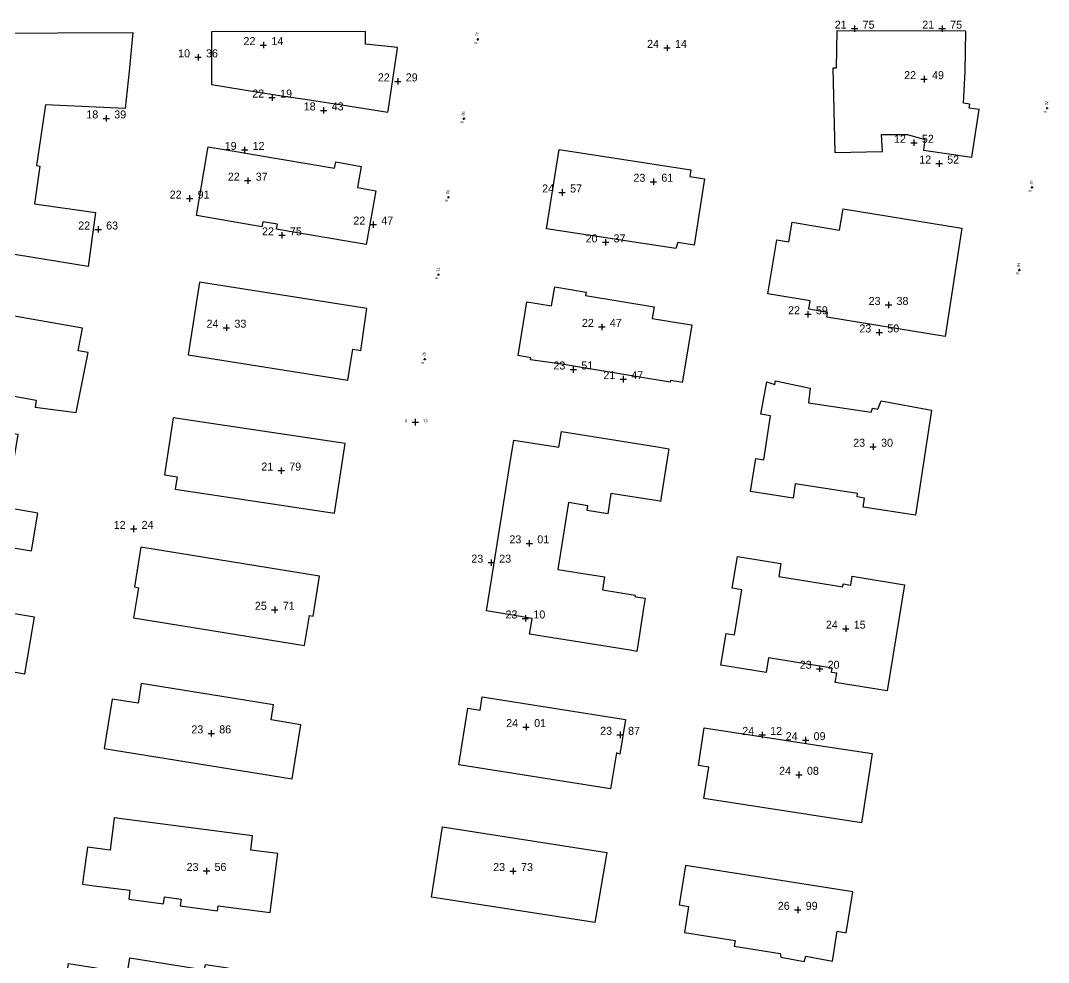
# Model space of a CAD drawing. Header units: inches. Extents: x 179019 to 255520, y 666000 to 809980.
# Drawn here: x 255180.8 to 255309.3, y 809227.1 to 809344.8 of the extents above; entities that cross this region are included whole.
import ezdxf
from ezdxf.enums import TextEntityAlignment as Align

# ---------------------------------------------------------------- set-up
doc = ezdxf.new("R2010")
doc.units = ezdxf.units.IN
doc.header["$MEASUREMENT"] = 0
for name, color, linetype in [('building levels', 6, 'Continuous'), ('orig buildings', 3, 'Continuous'), ('street levels', 5, 'Continuous')]:
    doc.layers.add(name, color=color, linetype=linetype)
doc.styles.add('hebtxt', font='hebtxt')

# ---------------------------------------------------------------- blocks, each defined once
blk = doc.blocks.new('1505')
for points in [[(-0.4, 0), (0.4, 0)], [(0, 0.4), (0, -0.4)]]:
    blk.add_lwpolyline(points)
at = {"style": 'hebtxt'}
blk.add_attdef('METER', text='', height=2, dxfattribs=at).set_placement((-1, 0), align=Align.RIGHT)
blk.add_attdef('CENTIMETER', (1, 0), '', height=2, dxfattribs=at)
blk = doc.blocks.new('1503')
for points in [[(-0.4, 0), (0.4, 0)], [(0, 0.4), (0, -0.4)]]:
    blk.add_lwpolyline(points)
at = {"style": 'hebtxt'}
blk.add_attdef('METER', text='', height=2, dxfattribs=at).set_placement((-1, 0), align=Align.RIGHT)
blk.add_attdef('CENTIMETER', (1, 0), '', height=2, dxfattribs=at)

msp = doc.modelspace()

# ---------------------------------------------------------------- linework, layer by layer
at = {"layer": 'orig buildings'}
for points in [[(255298.95, 809343.51), (255282.82, 809343.55), (255282.75, 809338.9), (255282.33, 809338.88), (255282.56, 809328.33), (255288.51, 809328.47), (255288.42, 809330.62), (255291.64, 809330.61), (255293.8, 809329.99), (255293.64, 809328.63), (255299.7, 809327.76), (255300.6, 809333.72), (255299.37, 809333.91), (255299.44, 809334.39), (255298.64, 809334.51), (255298.84, 809338.46), (255298.95, 809343.51)], [(255189.26, 809314.1), (255171.54, 809316.97), (255174.6, 809335.13), (255173.77, 809335.25), (255175.05, 809342.95), (255175.93, 809342.81), (255176.01, 809343.28), (255194.86, 809343.36), (255194.38, 809338.51), (255193.88, 809333.85), (255183.91, 809334.31), (255182.82, 809326.72), (255183.23, 809326.66), (255182.55, 809321.92), (255190.19, 809320.83), (255189.26, 809314.1)], [(255262.7, 809316.36), (255246.53, 809318.79), (255248.11, 809328.74), (255264.57, 809326.18), (255264.44, 809325.34), (255266.27, 809325.05), (255264.98, 809316.77), (255262.93, 809317.08), (255262.7, 809316.36)], [(255298.42, 809318.89), (255296.36, 809305.33), (255281.56, 809307.76), (255281.66, 809308.36), (255279.32, 809308.75), (255279.5, 809309.79), (255274.2, 809310.66), (255275.32, 809317.45), (255276.84, 809317.2), (255277.24, 809319.62), (255283.16, 809318.64), (255283.6, 809321.29), (255298.42, 809318.89)]]:
    msp.add_lwpolyline(points, close=True, dxfattribs=at)
for points, elevation in [([(255170.08, 809307.38), (255165.68, 809281.31), (255182.17, 809278.54), (255182.96, 809283.26), (255179.4, 809283.86), (255179.78, 809286.12), (255179.34, 809286.05), (255180.5, 809293.08), (255177.72, 809293.5), (255178.43, 809298.16), (255182.75, 809297.4), (255182.62, 809296.49), (255187.77, 809295.86), (255189.24, 809303.35), (255187.99, 809303.57), (255188.54, 809306.4), (255174.07, 809308.91), (255173.74, 809306.83), (255170.08, 809307.38)], 25.85), ([(255294.67, 809296.13), (255292.65, 809282.99), (255286.12, 809284), (255286.29, 809285.14), (255285.35, 809285.29), (255285.41, 809285.71), (255277.62, 809286.91), (255277.35, 809285.14), (255272.05, 809285.96), (255272.68, 809290.08), (255273.7, 809289.93), (255274.54, 809295.44), (255273.33, 809295.63), (255274.07, 809299.68), (255275.07, 809299.36), (255275.14, 809299.81), (255279.49, 809298.88), (255279.29, 809297.06), (255287.11, 809295.88), (255287.27, 809296.38), (255287.93, 809296.25), (255288.35, 809297.29), (255294.67, 809296.13)], 25.09), ([(255291.27, 809274.3), (255289.13, 809261.04), (255282.63, 809262.09), (255282.81, 809263.23), (255282.16, 809263.34), (255282.25, 809263.88), (255274.3, 809265.16), (255274, 809263.33), (255268.33, 809264.24), (255268.98, 809268.22), (255270.03, 809268.05), (255270.94, 809273.67), (255269.76, 809273.86), (255270.4, 809277.83), (255275.84, 809276.95), (255275.58, 809275.34), (255283.55, 809274.06), (255283.6, 809274.4), (255284.55, 809274.25), (255284.73, 809275.37), (255291.27, 809274.3)], 25.85), ([(255164.22, 809273.35), (255156.83, 809230.04), (255160.78, 809229.37), (255160.45, 809227.44), (255172.51, 809225.38), (255173.23, 809229.56), (255171.13, 809229.92), (255171.54, 809232.32), (255173.58, 809231.97), (255174.27, 809235.99), (255167.7, 809237.11), (255169.18, 809245.81), (255177.06, 809244.47), (255177.9, 809249.38), (255176.58, 809249.6), (255176.91, 809251.54), (255170.33, 809252.67), (255171.22, 809257.89), (255172.2, 809257.72), (255173.37, 809264.54), (255181.34, 809263.17), (255182.55, 809270.24), (255182.3, 809270.28), (255164.22, 809273.35)], 25.99), ([(255254.54, 809248.78), (255235.59, 809251.8), (255236.72, 809258.86), (255238.24, 809258.62), (255238.51, 809260.31), (255256.39, 809257.45), (255255.7, 809253.12), (255255.28, 809253.27), (255254.54, 809248.78)], 24.92), ([(255252.56, 809232.09), (255232.16, 809235.26), (255233.52, 809244.03), (255254.09, 809240.83), (255252.56, 809232.09)], 23.83), ([(255284.82, 809235.89), (255263.92, 809239.22), (255263.13, 809234.28), (255264.3, 809234.09), (255263.78, 809230.83), (255270.11, 809229.82), (255270, 809229.13), (255275.73, 809228.21), (255275.82, 809227.75), (255278.72, 809227.21), (255278.93, 809227.86), (255282.28, 809227.25), (255282.85, 809231), (255283.97, 809230.8), (255284.82, 809235.89)], 28.15)]:
    msp.add_lwpolyline(points, close=True, dxfattribs=dict(at, elevation=elevation))
for points in [[(255226.7, 809333.39, 23.46), (255226.73, 809333.58, 23.45), (255227.88, 809341.09, 23.18), (255227.92, 809341.47, 23.17), (255223.91, 809341.88, 23.29), (255223.91, 809343.48, 0), (255204.68, 809343.45, 0), (255204.69, 809337.51, 22.98), (255204.68, 809336.86, 23.45), (255210.55, 809335.9, 23.45), (255213.46, 809335.45, 23.45), (255216.62, 809334.96, 23.46), (255220.94, 809334.29, 23.46), (255226.7, 809333.39, 23.46)], [(255224, 809316.86, 0), (255214.66, 809318.45, 22.94), (255212.8, 809318.76, 22.92), (255212.91, 809319.37, 24.74), (255211.08, 809319.68, 24.61), (255210.98, 809319.07, 23.23), (255202.78, 809320.46, 23.13), (255204.21, 809328.87, 23.24), (255204.24, 809329.07, 23.24), (255207.76, 809328.48, 23.27), (255210.16, 809328.07, 23.3), (255220.06, 809326.41, 23.39), (255220.19, 809327.17, 22.56), (255223.38, 809326.62, 22.42), (255222.92, 809323.96, 23.37), (255225.19, 809323.54, 0), (255224.04, 809317.06, 0), (255224, 809316.86, 0)], [(255221.71, 809299.89, -0.17), (255222.32, 809303.75, -0.09), (255223.32, 809303.6, 0), (255224.09, 809308.83, 0), (255203.17, 809312.14, -0.23), (255201.74, 809303.04, -0.25), (255221.71, 809299.89, -0.17)], [(255263.51, 809299.59, 0.04), (255263.33, 809299.62, 0.15), (255262.04, 809299.84, 0.95), (255262.01, 809299.65, 0.89), (255257.95, 809300.32, 0.87), (255255.44, 809300.73, 0.86), (255251.67, 809301.36, 0.84), (255248.46, 809301.89, 0.83), (255244.54, 809302.42, 0.81), (255244.58, 809302.69, 0.86), (255243.01, 809302.95, 0.01), (255244.08, 809309.68, 0), (255247.17, 809309.17, 0.98), (255247.56, 809311.54, -0.03), (255251.48, 809310.89, -0.14), (255251.41, 809310.47, 0.88), (255259.99, 809309.04, 0.84), (255259.75, 809307.61, 0.84), (255263.33, 809307.02, 0.83), (255264.71, 809306.79, 0.07), (255263.54, 809299.77, 0.04), (255263.51, 809299.59, 0.04)], [(255220.05, 809283.25, 21.96), (255221.36, 809291.95, 21.85), (255199.89, 809295.19, 21.96), (255198.81, 809288.03, 21.93), (255200.38, 809287.8, 22.24), (255200.15, 809286.25, 22.43), (255220.05, 809283.25, 21.96)], [(255260.78, 809284.72, 23.84), (255260.43, 809284.78, 23.89), (255254.59, 809285.71, 24.79), (255254.19, 809283.18, 24.43), (255251.63, 809283.59, 24.32), (255251.72, 809284.18, 24.87), (255249.28, 809284.57, 24.03), (255247.95, 809276.23, 24.05), (255253.79, 809275.3, 24.57), (255253.53, 809273.66, 24.78), (255257.61, 809273.01, 24.76), (255257.58, 809272.82, 24.62), (255257.94, 809272.76, 24.49), (255258.87, 809272.61, 24.16), (255258.67, 809271.36, 24.14), (255258.15, 809268.1, 24.11), (255257.81, 809265.98, 24.08), (255256.99, 809266.12, 24.12), (255244.42, 809268.12, 24.74), (255244.65, 809269.56, 24.67), (255244.74, 809270.1, 24.64), (255242.3, 809270.5, 24.34), (255239.03, 809271.03, 23.93), (255239.66, 809274.94, 23.95), (255241.79, 809288.28, 24.03), (255241.96, 809289.37, 24.03), (255242.28, 809291.33, 24.04), (255242.45, 809292.4, 24.05), (255248.09, 809291.49, 24.59), (255248.41, 809293.45, 24.81), (255260.4, 809291.53, 24.15), (255261.83, 809291.31, 24.07), (255261.7, 809290.54, 24.04), (255260.95, 809285.8, 23.88), (255260.78, 809284.72, 23.84)], [(255216.29, 809266.71, 26.74), (255216.9, 809270.47, 26.87), (255217.38, 809270.39, 26.86), (255218.18, 809275.39, 26.83), (255195.84, 809278.99, 26.85), (255195.04, 809274.03, 26.85), (255195.55, 809273.94, 26.85), (255194.94, 809270.16, 26.87), (255216.29, 809266.71, 26.74)], [(255214.76, 809250.05, 23.95), (255215.85, 809256.8, 24.14), (255212.13, 809257.4, 24.82), (255212.43, 809259.31, 24.82), (255195.9, 809261.96, 24.82), (255195.5, 809259.49, 24.82), (255192.25, 809260.01, 24.09), (255191.26, 809253.82, 23.94), (255214.76, 809250.05, 23.95)], [(255287.25, 809253.19, 24.31), (255285.92, 809244.54, 24.28), (255266.21, 809247.57, 24.2), (255266.82, 809251.5, 24.25), (255265.77, 809251.66, 24.23), (255265.52, 809251.7, 24.22), (255266.24, 809256.42, 24.24), (255269.73, 809255.88, 24.25), (255272.24, 809255.5, 24.26), (255275.21, 809255.04, 24.27), (255277.64, 809254.67, 24.28), (255280.33, 809254.26, 24.29), (255287.25, 809253.19, 24.31)], [(255212, 809233.32, 23.77), (255212.95, 809240.69, 23.83), (255209.57, 809241.12, 24.79), (255209.81, 809242.93, 24.79), (255192.52, 809245.17, 24.66), (255192, 809241.13, 24.6), (255189.16, 809241.5, 23.7), (255188.73, 809238.2, 23.65), (255188.56, 809236.87, 23.63), (255190.01, 809236.68, 23.69), (255194.47, 809236.11, 23.87), (255194.33, 809234.98, 22.99), (255198.68, 809234.42, 23.05), (255198.79, 809235.27, 23.53), (255200.88, 809234.99, 23.68), (255200.77, 809234.14, 23.68), (255205.42, 809233.54, 23.7), (255205.5, 809234.17, 23.8), (255212, 809233.32, 23.77)], [(255187.05, 809219.96, 24.71), (255187.44, 809222.4, 23.98), (255186.1, 809222.61, 23.94), (255186.8, 809226.96, 23.88), (255194.16, 809225.79, 24.5), (255194.46, 809227.64, 24.5), (255203.81, 809226.15, 23.94), (255203.92, 809226.83, 23.9), (255206.7, 809226.39, 23.91), (255206.31, 809223.98, 23.91), (255211.22, 809223.19, 23.91), (255210.42, 809218.21, 23.9), (255208.49, 809218.52, 24.31), (255208.19, 809216.62, 24.33), (255203.66, 809217.34, 24.09), (255203.51, 809216.4, 24.04), (255200.23, 809216.92, 24.03), (255200.37, 809217.77, 24.21), (255194.84, 809218.65, 23.97), (255194.69, 809217.72, 23.92), (255191.42, 809218.25, 23.94), (255191.58, 809219.24, 24.2), (255187.05, 809219.96, 24.71)]]:
    msp.add_polyline3d(points, close=True, dxfattribs=at)

# ---------------------------------------------------------------- block references
at = {"layer": 'building levels'}
ref = msp.add_blockref('1505', (255285.04, 809343.84, 21.75), dxfattribs=at)
ref.add_attrib('METER', '21', dxfattribs={"layer": '0', "height": 1, "style": 'hebtxt'}).set_placement((255284.04, 809343.83, 21.75), align=Align.RIGHT)
ref.add_attrib('CENTIMETER', '75', (255286.04, 809343.83, 21.75), dxfattribs={"layer": '0', "height": 1, "style": 'hebtxt'})
ref = msp.add_blockref('1505', (255295.98, 809343.84, 21.75), dxfattribs=at)
ref.add_attrib('METER', '21', dxfattribs={"layer": '0', "height": 1, "style": 'hebtxt'}).set_placement((255294.98, 809343.83, 21.75), align=Align.RIGHT)
ref.add_attrib('CENTIMETER', '75', (255296.98, 809343.83, 21.75), dxfattribs={"layer": '0', "height": 1, "style": 'hebtxt'})
ref = msp.add_blockref('1505', (255211.16, 809341.78, 22.14), dxfattribs=at)
ref.add_attrib('METER', '22', dxfattribs={"layer": '0', "height": 1, "style": 'hebtxt'}).set_placement((255210.16, 809341.78, 22.14), align=Align.RIGHT)
ref.add_attrib('CENTIMETER', '14', (255212.16, 809341.78, 22.14), dxfattribs={"layer": '0', "height": 1, "style": 'hebtxt'})
ref = msp.add_blockref('1505', (255261.6, 809341.43, 24.14), dxfattribs=at)
ref.add_attrib('METER', '24', dxfattribs={"layer": '0', "height": 1, "style": 'hebtxt'}).set_placement((255260.6, 809341.43, 24.14), align=Align.RIGHT)
ref.add_attrib('CENTIMETER', '14', (255262.6, 809341.43, 24.14), dxfattribs={"layer": '0', "height": 1, "style": 'hebtxt'})
ref = msp.add_blockref('1505', (255202.99, 809340.26, 10.36), dxfattribs=at)
ref.add_attrib('METER', '10', dxfattribs={"layer": '0', "height": 1, "style": 'hebtxt'}).set_placement((255201.99, 809340.25, 10.36), align=Align.RIGHT)
ref.add_attrib('CENTIMETER', '36', (255203.99, 809340.25, 10.36), dxfattribs={"layer": '0', "height": 1, "style": 'hebtxt'})
ref = msp.add_blockref('1505', (255293.72, 809337.52, 22.49), dxfattribs=at)
ref.add_attrib('METER', '22', dxfattribs={"layer": '0', "height": 1, "style": 'hebtxt'}).set_placement((255292.72, 809337.52, 22.49), align=Align.RIGHT)
ref.add_attrib('CENTIMETER', '49', (255294.72, 809337.52, 22.49), dxfattribs={"layer": '0', "height": 1, "style": 'hebtxt'})
ref = msp.add_blockref('1505', (255227.95, 809337.24, 22.29), dxfattribs=at)
ref.add_attrib('METER', '22', dxfattribs={"layer": '0', "height": 1, "style": 'hebtxt'}).set_placement((255226.95, 809337.24, 22.29), align=Align.RIGHT)
ref.add_attrib('CENTIMETER', '29', (255228.95, 809337.24, 22.29), dxfattribs={"layer": '0', "height": 1, "style": 'hebtxt'})
ref = msp.add_blockref('1505', (255212.25, 809335.23, 22.19), dxfattribs=at)
ref.add_attrib('METER', '22', dxfattribs={"layer": '0', "height": 1, "style": 'hebtxt'}).set_placement((255211.25, 809335.22, 22.19), align=Align.RIGHT)
ref.add_attrib('CENTIMETER', '19', (255213.25, 809335.22, 22.19), dxfattribs={"layer": '0', "height": 1, "style": 'hebtxt'})
ref = msp.add_blockref('1505', (255218.69, 809333.62, 18.43), dxfattribs=at)
ref.add_attrib('METER', '18', dxfattribs={"layer": '0', "height": 1, "style": 'hebtxt'}).set_placement((255217.69, 809333.61, 18.43), align=Align.RIGHT)
ref.add_attrib('CENTIMETER', '43', (255219.69, 809333.61, 18.43), dxfattribs={"layer": '0', "height": 1, "style": 'hebtxt'})
ref = msp.add_blockref('1505', (255191.52, 809332.61, 18.39), dxfattribs=at)
ref.add_attrib('METER', '18', dxfattribs={"layer": '0', "height": 1, "style": 'hebtxt'}).set_placement((255190.52, 809332.61, 18.39), align=Align.RIGHT)
ref.add_attrib('CENTIMETER', '39', (255192.52, 809332.61, 18.39), dxfattribs={"layer": '0', "height": 1, "style": 'hebtxt'})
ref = msp.add_blockref('1505', (255208.81, 809328.67, 19.12), dxfattribs=at)
ref.add_attrib('METER', '19', dxfattribs={"layer": '0', "height": 1, "style": 'hebtxt'}).set_placement((255207.81, 809328.67, 19.12), align=Align.RIGHT)
ref.add_attrib('CENTIMETER', '12', (255209.81, 809328.67, 19.12), dxfattribs={"layer": '0', "height": 1, "style": 'hebtxt'})
ref = msp.add_blockref('1505', (255292.45, 809329.57, 12.52), dxfattribs=at)
ref.add_attrib('METER', '12', dxfattribs={"layer": '0', "height": 1, "style": 'hebtxt'}).set_placement((255291.45, 809329.56, 12.52), align=Align.RIGHT)
ref.add_attrib('CENTIMETER', '52', (255293.45, 809329.56, 12.52), dxfattribs={"layer": '0', "height": 1, "style": 'hebtxt'})
ref = msp.add_blockref('1505', (255295.61, 809326.97, 12.52), dxfattribs=at)
ref.add_attrib('METER', '12', dxfattribs={"layer": '0', "height": 1, "style": 'hebtxt'}).set_placement((255294.61, 809326.97, 12.52), align=Align.RIGHT)
ref.add_attrib('CENTIMETER', '52', (255296.61, 809326.97, 12.52), dxfattribs={"layer": '0', "height": 1, "style": 'hebtxt'})
ref = msp.add_blockref('1505', (255209.2, 809324.83, 22.37), dxfattribs=at)
ref.add_attrib('METER', '22', dxfattribs={"layer": '0', "height": 1, "style": 'hebtxt'}).set_placement((255208.2, 809324.83, 22.37), align=Align.RIGHT)
ref.add_attrib('CENTIMETER', '37', (255210.2, 809324.83, 22.37), dxfattribs={"layer": '0', "height": 1, "style": 'hebtxt'})
ref = msp.add_blockref('1505', (255259.89, 809324.69, 23.61), dxfattribs=at)
ref.add_attrib('METER', '23', dxfattribs={"layer": '0', "height": 1, "style": 'hebtxt'}).set_placement((255258.89, 809324.69, 23.61), align=Align.RIGHT)
ref.add_attrib('CENTIMETER', '61', (255260.89, 809324.69, 23.61), dxfattribs={"layer": '0', "height": 1, "style": 'hebtxt'})
ref = msp.add_blockref('1505', (255248.49, 809323.35, 24.57), dxfattribs=at)
ref.add_attrib('METER', '24', dxfattribs={"layer": '0', "height": 1, "style": 'hebtxt'}).set_placement((255247.49, 809323.35, 24.57), align=Align.RIGHT)
ref.add_attrib('CENTIMETER', '57', (255249.49, 809323.35, 24.57), dxfattribs={"layer": '0', "height": 1, "style": 'hebtxt'})
ref = msp.add_blockref('1505', (255201.94, 809322.6, 22.91), dxfattribs=at)
ref.add_attrib('METER', '22', dxfattribs={"layer": '0', "height": 1, "style": 'hebtxt'}).set_placement((255200.94, 809322.59, 22.91), align=Align.RIGHT)
ref.add_attrib('CENTIMETER', '91', (255202.94, 809322.59, 22.91), dxfattribs={"layer": '0', "height": 1, "style": 'hebtxt'})
ref = msp.add_blockref('1505', (255190.51, 809318.73, 22.63), dxfattribs=at)
ref.add_attrib('METER', '22', dxfattribs={"layer": '0', "height": 1, "style": 'hebtxt'}).set_placement((255189.51, 809318.72, 22.63), align=Align.RIGHT)
ref.add_attrib('CENTIMETER', '63', (255191.51, 809318.72, 22.63), dxfattribs={"layer": '0', "height": 1, "style": 'hebtxt'})
ref = msp.add_blockref('1505', (255224.89, 809319.34, 22.47), dxfattribs=at)
ref.add_attrib('METER', '22', dxfattribs={"layer": '0', "height": 1, "style": 'hebtxt'}).set_placement((255223.89, 809319.34, 22.47), align=Align.RIGHT)
ref.add_attrib('CENTIMETER', '47', (255225.89, 809319.34, 22.47), dxfattribs={"layer": '0', "height": 1, "style": 'hebtxt'})
ref = msp.add_blockref('1505', (255213.47, 809318, 22.75), dxfattribs=at)
ref.add_attrib('METER', '22', dxfattribs={"layer": '0', "height": 1, "style": 'hebtxt'}).set_placement((255212.47, 809317.99, 22.75), align=Align.RIGHT)
ref.add_attrib('CENTIMETER', '75', (255214.47, 809317.99, 22.75), dxfattribs={"layer": '0', "height": 1, "style": 'hebtxt'})
ref = msp.add_blockref('1505', (255253.92, 809317.12, 20.37), dxfattribs=at)
ref.add_attrib('METER', '20', dxfattribs={"layer": '0', "height": 1, "style": 'hebtxt'}).set_placement((255252.92, 809317.11, 20.37), align=Align.RIGHT)
ref.add_attrib('CENTIMETER', '37', (255254.92, 809317.11, 20.37), dxfattribs={"layer": '0', "height": 1, "style": 'hebtxt'})
ref = msp.add_blockref('1505', (255289.28, 809309.29, 23.38), dxfattribs=at)
ref.add_attrib('METER', '23', dxfattribs={"layer": '0', "height": 1, "style": 'hebtxt'}).set_placement((255288.28, 809309.29, 23.38), align=Align.RIGHT)
ref.add_attrib('CENTIMETER', '38', (255290.28, 809309.29, 23.38), dxfattribs={"layer": '0', "height": 1, "style": 'hebtxt'})
ref = msp.add_blockref('1505', (255279.21, 809308.12, 22.59), dxfattribs=at)
ref.add_attrib('METER', '22', dxfattribs={"layer": '0', "height": 1, "style": 'hebtxt'}).set_placement((255278.21, 809308.12, 22.59), align=Align.RIGHT)
ref.add_attrib('CENTIMETER', '59', (255280.21, 809308.12, 22.59), dxfattribs={"layer": '0', "height": 1, "style": 'hebtxt'})
ref = msp.add_blockref('1505', (255206.54, 809306.44, 24.33), dxfattribs=at)
ref.add_attrib('METER', '24', dxfattribs={"layer": '0', "height": 1, "style": 'hebtxt'}).set_placement((255205.54, 809306.44, 24.33), align=Align.RIGHT)
ref.add_attrib('CENTIMETER', '33', (255207.54, 809306.44, 24.33), dxfattribs={"layer": '0', "height": 1, "style": 'hebtxt'})
ref = msp.add_blockref('1505', (255253.45, 809306.54, 22.47), dxfattribs=at)
ref.add_attrib('METER', '22', dxfattribs={"layer": '0', "height": 1, "style": 'hebtxt'}).set_placement((255252.45, 809306.54, 22.47), align=Align.RIGHT)
ref.add_attrib('CENTIMETER', '47', (255254.45, 809306.54, 22.47), dxfattribs={"layer": '0', "height": 1, "style": 'hebtxt'})
ref = msp.add_blockref('1505', (255288.12, 809305.85, 23.5), dxfattribs=at)
ref.add_attrib('METER', '23', dxfattribs={"layer": '0', "height": 1, "style": 'hebtxt'}).set_placement((255287.12, 809305.85, 23.5), align=Align.RIGHT)
ref.add_attrib('CENTIMETER', '50', (255289.12, 809305.85, 23.5), dxfattribs={"layer": '0', "height": 1, "style": 'hebtxt'})
ref = msp.add_blockref('1505', (255249.89, 809301.22, 23.51), dxfattribs=at)
ref.add_attrib('METER', '23', dxfattribs={"layer": '0', "height": 1, "style": 'hebtxt'}).set_placement((255248.89, 809301.22, 23.51), align=Align.RIGHT)
ref.add_attrib('CENTIMETER', '51', (255250.89, 809301.22, 23.51), dxfattribs={"layer": '0', "height": 1, "style": 'hebtxt'})
ref = msp.add_blockref('1505', (255256.13, 809300.01, 21.47), dxfattribs=at)
ref.add_attrib('METER', '21', dxfattribs={"layer": '0', "height": 1, "style": 'hebtxt'}).set_placement((255255.13, 809300.01, 21.47), align=Align.RIGHT)
ref.add_attrib('CENTIMETER', '47', (255257.13, 809300.01, 21.47), dxfattribs={"layer": '0', "height": 1, "style": 'hebtxt'})
ref = msp.add_blockref('1505', (255287.35, 809291.56, 23.3), dxfattribs=at)
ref.add_attrib('METER', '23', dxfattribs={"layer": '0', "height": 1, "style": 'hebtxt'}).set_placement((255286.35, 809291.56, 23.3), align=Align.RIGHT)
ref.add_attrib('CENTIMETER', '30', (255288.35, 809291.56, 23.3), dxfattribs={"layer": '0', "height": 1, "style": 'hebtxt'})
ref = msp.add_blockref('1505', (255213.39, 809288.58, 21.79), dxfattribs=at)
ref.add_attrib('METER', '21', dxfattribs={"layer": '0', "height": 1, "style": 'hebtxt'}).set_placement((255212.39, 809288.58, 21.79), align=Align.RIGHT)
ref.add_attrib('CENTIMETER', '79', (255214.39, 809288.58, 21.79), dxfattribs={"layer": '0', "height": 1, "style": 'hebtxt'})
ref = msp.add_blockref('1505', (255194.94, 809281.3, 12.24), dxfattribs=at)
ref.add_attrib('METER', '12', dxfattribs={"layer": '0', "height": 1, "style": 'hebtxt'}).set_placement((255193.94, 809281.29, 12.24), align=Align.RIGHT)
ref.add_attrib('CENTIMETER', '24', (255195.94, 809281.29, 12.24), dxfattribs={"layer": '0', "height": 1, "style": 'hebtxt'})
ref = msp.add_blockref('1505', (255244.39, 809279.48, 23.01), dxfattribs=at)
ref.add_attrib('METER', '23', dxfattribs={"layer": '0', "height": 1, "style": 'hebtxt'}).set_placement((255243.39, 809279.48, 23.01), align=Align.RIGHT)
ref.add_attrib('CENTIMETER', '01', (255245.39, 809279.48, 23.01), dxfattribs={"layer": '0', "height": 1, "style": 'hebtxt'})
ref = msp.add_blockref('1505', (255239.63, 809277.07, 23.23), dxfattribs=at)
ref.add_attrib('METER', '23', dxfattribs={"layer": '0', "height": 1, "style": 'hebtxt'}).set_placement((255238.63, 809277.07, 23.23), align=Align.RIGHT)
ref.add_attrib('CENTIMETER', '23', (255240.63, 809277.07, 23.23), dxfattribs={"layer": '0', "height": 1, "style": 'hebtxt'})
ref = msp.add_blockref('1505', (255212.58, 809271.17, 25.71), dxfattribs=at)
ref.add_attrib('METER', '25', dxfattribs={"layer": '0', "height": 1, "style": 'hebtxt'}).set_placement((255211.58, 809271.17, 25.71), align=Align.RIGHT)
ref.add_attrib('CENTIMETER', '71', (255213.58, 809271.17, 25.71), dxfattribs={"layer": '0', "height": 1, "style": 'hebtxt'})
ref = msp.add_blockref('1505', (255243.9, 809270.1, 23.1), dxfattribs=at)
ref.add_attrib('METER', '23', dxfattribs={"layer": '0', "height": 1, "style": 'hebtxt'}).set_placement((255242.9, 809270.09, 23.1), align=Align.RIGHT)
ref.add_attrib('CENTIMETER', '10', (255244.9, 809270.09, 23.1), dxfattribs={"layer": '0', "height": 1, "style": 'hebtxt'})
ref = msp.add_blockref('1505', (255283.94, 809268.81, 24.15), dxfattribs=at)
ref.add_attrib('METER', '24', dxfattribs={"layer": '0', "height": 1, "style": 'hebtxt'}).set_placement((255282.94, 809268.81, 24.15), align=Align.RIGHT)
ref.add_attrib('CENTIMETER', '15', (255284.94, 809268.81, 24.15), dxfattribs={"layer": '0', "height": 1, "style": 'hebtxt'})
ref = msp.add_blockref('1505', (255280.67, 809263.8, 23.2), dxfattribs=at)
ref.add_attrib('METER', '23', dxfattribs={"layer": '0', "height": 1, "style": 'hebtxt'}).set_placement((255279.67, 809263.8, 23.2), align=Align.RIGHT)
ref.add_attrib('CENTIMETER', '20', (255281.67, 809263.8, 23.2), dxfattribs={"layer": '0', "height": 1, "style": 'hebtxt'})
ref = msp.add_blockref('1505', (255243.99, 809256.51, 24.01), dxfattribs=at)
ref.add_attrib('METER', '24', dxfattribs={"layer": '0', "height": 1, "style": 'hebtxt'}).set_placement((255242.99, 809256.51, 24.01), align=Align.RIGHT)
ref.add_attrib('CENTIMETER', '01', (255244.99, 809256.51, 24.01), dxfattribs={"layer": '0', "height": 1, "style": 'hebtxt'})
ref = msp.add_blockref('1505', (255204.64, 809255.72, 23.86), dxfattribs=at)
ref.add_attrib('METER', '23', dxfattribs={"layer": '0', "height": 1, "style": 'hebtxt'}).set_placement((255203.64, 809255.72, 23.86), align=Align.RIGHT)
ref.add_attrib('CENTIMETER', '86', (255205.64, 809255.72, 23.86), dxfattribs={"layer": '0', "height": 1, "style": 'hebtxt'})
ref = msp.add_blockref('1505', (255255.73, 809255.54, 23.87), dxfattribs=at)
ref.add_attrib('METER', '23', dxfattribs={"layer": '0', "height": 1, "style": 'hebtxt'}).set_placement((255254.73, 809255.54, 23.87), align=Align.RIGHT)
ref.add_attrib('CENTIMETER', '87', (255256.73, 809255.54, 23.87), dxfattribs={"layer": '0', "height": 1, "style": 'hebtxt'})
ref = msp.add_blockref('1505', (255273.49, 809255.53, 24.12), dxfattribs=at)
ref.add_attrib('METER', '24', dxfattribs={"layer": '0', "height": 1, "style": 'hebtxt'}).set_placement((255272.49, 809255.53, 24.12), align=Align.RIGHT)
ref.add_attrib('CENTIMETER', '12', (255274.49, 809255.53, 24.12), dxfattribs={"layer": '0', "height": 1, "style": 'hebtxt'})
ref = msp.add_blockref('1505', (255278.92, 809254.87, 24.09), dxfattribs=at)
ref.add_attrib('METER', '24', dxfattribs={"layer": '0', "height": 1, "style": 'hebtxt'}).set_placement((255277.92, 809254.87, 24.09), align=Align.RIGHT)
ref.add_attrib('CENTIMETER', '09', (255279.92, 809254.87, 24.09), dxfattribs={"layer": '0', "height": 1, "style": 'hebtxt'})
ref = msp.add_blockref('1505', (255278.09, 809250.54, 24.08), dxfattribs=at)
ref.add_attrib('METER', '24', dxfattribs={"layer": '0', "height": 1, "style": 'hebtxt'}).set_placement((255277.09, 809250.54, 24.08), align=Align.RIGHT)
ref.add_attrib('CENTIMETER', '08', (255279.09, 809250.54, 24.08), dxfattribs={"layer": '0', "height": 1, "style": 'hebtxt'})
ref = msp.add_blockref('1505', (255204.05, 809238.52, 23.56), dxfattribs=at)
ref.add_attrib('METER', '23', dxfattribs={"layer": '0', "height": 1, "style": 'hebtxt'}).set_placement((255203.05, 809238.52, 23.56), align=Align.RIGHT)
ref.add_attrib('CENTIMETER', '56', (255205.05, 809238.52, 23.56), dxfattribs={"layer": '0', "height": 1, "style": 'hebtxt'})
ref = msp.add_blockref('1505', (255242.36, 809238.51, 23.73), dxfattribs=at)
ref.add_attrib('METER', '23', dxfattribs={"layer": '0', "height": 1, "style": 'hebtxt'}).set_placement((255241.36, 809238.51, 23.73), align=Align.RIGHT)
ref.add_attrib('CENTIMETER', '73', (255243.36, 809238.51, 23.73), dxfattribs={"layer": '0', "height": 1, "style": 'hebtxt'})
ref = msp.add_blockref('1505', (255277.93, 809233.66, 26.99), dxfattribs=at)
ref.add_attrib('METER', '26', dxfattribs={"layer": '0', "height": 1, "style": 'hebtxt'}).set_placement((255276.93, 809233.66, 26.99), align=Align.RIGHT)
ref.add_attrib('CENTIMETER', '99', (255278.93, 809233.66, 26.99), dxfattribs={"layer": '0', "height": 1, "style": 'hebtxt'})
at = {"layer": 'street levels'}
ref = msp.add_blockref('1503', (255237.96, 809342.49, 8.78), dxfattribs=dict(at, xscale=0.35, yscale=0.35, zscale=0.35, rotation=80.7948))
ref.add_attrib('METER', '8', dxfattribs={"layer": '0', "height": 0.35, "rotation": 80.7948, "style": 'hebtxt'}).set_placement((255237.9, 809342.14, 8.78), align=Align.RIGHT)
ref.add_attrib('CENTIMETER', '77', (255238.01, 809342.83, 8.78), dxfattribs={"layer": '0', "height": 0.35, "rotation": 80.7948, "style": 'hebtxt'})
ref = msp.add_blockref('1503', (255309.1, 809333.9, 9.32), dxfattribs=dict(at, xscale=0.35, yscale=0.35, zscale=0.35, rotation=80.99299999999998))
ref.add_attrib('METER', '9', dxfattribs={"layer": '0', "height": 0.35, "rotation": 80.993, "style": 'hebtxt'}).set_placement((255309.05, 809333.55, 9.32), align=Align.RIGHT)
ref.add_attrib('CENTIMETER', '32', (255309.16, 809334.24, 9.32), dxfattribs={"layer": '0', "height": 0.35, "rotation": 80.993, "style": 'hebtxt'})
ref = msp.add_blockref('1503', (255236.22, 809332.59, 8.87), dxfattribs=dict(at, xscale=0.35, yscale=0.35, zscale=0.35, rotation=80.7948))
ref.add_attrib('METER', '8', dxfattribs={"layer": '0', "height": 0.35, "rotation": 80.7948, "style": 'hebtxt'}).set_placement((255236.16, 809332.24, 8.87), align=Align.RIGHT)
ref.add_attrib('CENTIMETER', '86', (255236.27, 809332.93, 8.87), dxfattribs={"layer": '0', "height": 0.35, "rotation": 80.7948, "style": 'hebtxt'})
ref = msp.add_blockref('1503', (255307.21, 809323.99, 9.57), dxfattribs=dict(at, xscale=0.35, yscale=0.35, zscale=0.35, rotation=80.99299999999998))
ref.add_attrib('METER', '9', dxfattribs={"layer": '0', "height": 0.35, "rotation": 80.993, "style": 'hebtxt'}).set_placement((255307.16, 809323.64, 9.57), align=Align.RIGHT)
ref.add_attrib('CENTIMETER', '57', (255307.27, 809324.33, 9.57), dxfattribs={"layer": '0', "height": 0.35, "rotation": 80.993, "style": 'hebtxt'})
ref = msp.add_blockref('1503', (255234.29, 809322.77, 9), dxfattribs=dict(at, xscale=0.35, yscale=0.35, zscale=0.35, rotation=80.7948))
ref.add_attrib('METER', '9', dxfattribs={"layer": '0', "height": 0.35, "rotation": 80.7948, "style": 'hebtxt'}).set_placement((255234.23, 809322.43, 9), align=Align.RIGHT)
ref.add_attrib('CENTIMETER', '00', (255234.34, 809323.12, 9), dxfattribs={"layer": '0', "height": 0.35, "rotation": 80.7948, "style": 'hebtxt'})
ref = msp.add_blockref('1503', (255305.62, 809313.67, 9.85), dxfattribs=dict(at, xscale=0.35, yscale=0.35, zscale=0.35, rotation=81.3944))
ref.add_attrib('METER', '9', dxfattribs={"layer": '0', "height": 0.35, "rotation": 81.3944, "style": 'hebtxt'}).set_placement((255305.57, 809313.33, 9.85), align=Align.RIGHT)
ref.add_attrib('CENTIMETER', '84', (255305.67, 809314.02, 9.85), dxfattribs={"layer": '0', "height": 0.35, "rotation": 81.3944, "style": 'hebtxt'})
ref = msp.add_blockref('1503', (255233.04, 809313.09, 9.12), dxfattribs=dict(at, xscale=0.35, yscale=0.35, zscale=0.35, rotation=80.7948))
ref.add_attrib('METER', '9', dxfattribs={"layer": '0', "height": 0.35, "rotation": 80.7948, "style": 'hebtxt'}).set_placement((255232.99, 809312.74, 9.12), align=Align.RIGHT)
ref.add_attrib('CENTIMETER', '11', (255233.1, 809313.44, 9.12), dxfattribs={"layer": '0', "height": 0.35, "rotation": 80.7948, "style": 'hebtxt'})
ref = msp.add_blockref('1503', (255231.3, 809302.51, 9.27), dxfattribs=dict(at, xscale=0.35, yscale=0.35, zscale=0.35, rotation=80.87449999999998))
ref.add_attrib('METER', '9', dxfattribs={"layer": '0', "height": 0.35, "rotation": 80.8745, "style": 'hebtxt'}).set_placement((255231.25, 809302.16, 9.27), align=Align.RIGHT)
ref.add_attrib('CENTIMETER', '26', (255231.36, 809302.85, 9.27), dxfattribs={"layer": '0', "height": 0.35, "rotation": 80.8745, "style": 'hebtxt'})
ref = msp.add_blockref('1503', (255230.14, 809294.63, 9.73), dxfattribs=at)
ref.add_attrib('METER', '9', dxfattribs={"layer": '0', "height": 0.35, "style": 'hebtxt'}).set_placement((255229.14, 809294.63, 9.73), align=Align.RIGHT)
ref.add_attrib('CENTIMETER', '73', (255231.14, 809294.63, 9.73), dxfattribs={"layer": '0', "height": 0.35, "style": 'hebtxt'})

doc.saveas('drawing.dxf')
